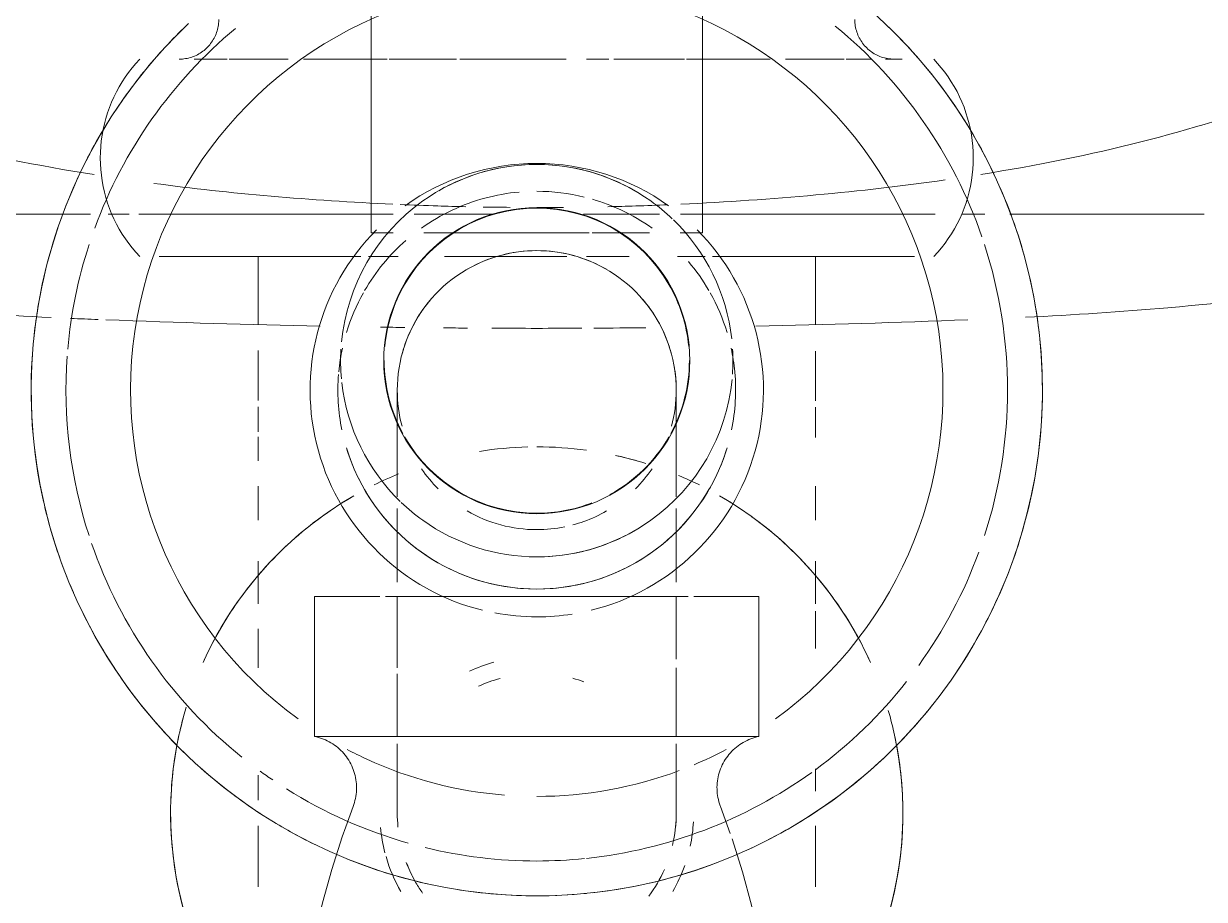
# Model space of a CAD drawing. Header units: millimetres. Extents: x -4000 to 187956, y -58990 to 162485.
# Drawn here: x 79142.4 to 79210.1, y 5593.3 to 5643.5 of the extents above; entities that cross this region are included whole.
import ezdxf

# ---------------------------------------------------------------- set-up
doc = ezdxf.new("R2010")
doc.units = ezdxf.units.MM
doc.layers.add('A-FLOR-PATT', color=8, linetype='Continuous', lineweight=13)
doc.layers.add('P-SANR-FIXT', color=6, linetype='Continuous', lineweight=9)

# ---------------------------------------------------------------- blocks, each defined once
blk = doc.blocks.new('C307 - C307-V849-0_000')
at = {"layer": 'P-SANR-FIXT', "color": 254}
for p, q in [((-15.976, -44.516), (-15.976, -48.012)), ((15.976, -48.012), (15.976, -44.516)), ((-8, -48.822), (-8, -48.928)), ((-8, -48.928), (-8, -49.068)), ((-8, -49.068), (-8, -49.241)), ((-8, -49.241), (-8, -49.447)), ((8, -48.929), (8, -48.823)), ((8, -49.069), (8, -48.929)), ((8, -49.448), (8, -49.242)), ((-15.976, -50.011), (-15.976, -51.283)), ((-8, -49.447), (-8, -49.686)), ((8, -49.687), (8, -49.448)), ((15.976, -50.928), (15.976, -49.488)), ((-8, -50.595), (-8, -50.961)), ((8, -52.24), (8, -51.785)), ((0, -53.14), (9.008, -53.14)), ((15.976, -59.308), (15.976, -57.076)), ((-15.976, -58.18), (-15.976, -60.332)), ((-15.976, -60.74), (-15.976, -63.203)), ((15.976, -63.203), (15.976, -60.74)), ((-15.976, -65.552), (-15.976, -67.495)), ((15.976, -67.495), (15.976, -65.552)), ((8, -66.891), (8, -67.626)), ((-8, -68.071), (-8, -67.363)), ((8, -67.626), (8, -68.318)), ((-8, -68.734), (-8, -68.071)), ((8, -68.318), (8, -68.965)), ((-8, -69.353), (-8, -68.734)), ((15.976, -70.316), (15.976, -68.949)), ((-8, -69.926), (-8, -69.353)), ((-15.976, -70.284), (-15.976, -72.015)), ((-8, -70.452), (-8, -69.926)), ((-8, -70.931), (-8, -70.452)), ((-8, -71.362), (-8, -70.931)), ((8, -70.633), (8, -71.094)), ((15.976, -72.038), (15.976, -70.609)), ((-8, -71.743), (-8, -71.362)), ((-8, -72.075), (-8, -71.743)), ((-15.976, -72.389), (-15.976, -75.238)), ((-8, -72.357), (-8, -72.075)), ((-8, -72.588), (-8, -72.357)), ((8, -71.87), (8, -72.184)), ((15.976, -75.266), (15.976, -72.412)), ((-8, -72.768), (-8, -72.588)), ((-8, -72.897), (-8, -72.768)), ((-8, -72.974), (-8, -72.897)), ((-8, -73), (-8, -72.974)), ((-7.998, -73.173), (-8, -73)), ((-7.985, -73.492), (-7.998, -73.173)), ((-7.959, -73.811), (-7.985, -73.492)), ((-7.92, -74.129), (-7.959, -73.811)), ((-7.655, -75.321), (-7.728, -75.069)), ((7.771, -74.902), (7.688, -75.211)), ((-7.425, -75.979), (-7.538, -75.68)), ((7.487, -75.818), (7.368, -76.115)), ((7.594, -75.517), (7.487, -75.818)), ((7.688, -75.211), (7.654, -75.321)), ((-7.3, -76.274), (-7.425, -75.979)), ((-7.163, -76.563), (-7.3, -76.274)), ((7.238, -76.408), (7.096, -76.694)), ((7.368, -76.115), (7.238, -76.408)), ((-15.976, -76.778), (-15.976, -80.66)), ((-7.015, -76.847), (-7.163, -76.563)), ((-6.685, -77.395), (-6.855, -77.124)), ((6.943, -76.975), (6.778, -77.249)), ((7.096, -76.694), (6.943, -76.975)), ((15.976, -80.66), (15.976, -76.779)), ((6.417, -77.778), (6.221, -78.03)), ((6.603, -77.517), (6.417, -77.778)), ((6.778, -77.249), (6.603, -77.517)), ((6.221, -78.03), (6.014, -78.275)), ((4.588, -79.554), (4.322, -79.732)), ((2.598, -80.566), (2.294, -80.664)), ((2.899, -80.456), (2.598, -80.566)), ((3.195, -80.334), (2.899, -80.456)), ((3.485, -80.201), (3.195, -80.334)), ((3.771, -80.056), (3.485, -80.201)), ((-23.413, -81.426), (-23.212, -81.166)), ((-23.212, -81.166), (-23.001, -80.915)), ((-23.001, -80.915), (-22.779, -80.672)), ((-22.779, -80.672), (-22.768, -80.66)), ((-18.63, -80.66), (-21.654, -80.66)), ((-13.383, -80.66), (-21.654, -80.66)), ((-16.729, -80.66), (-18.42, -80.66)), ((-15.976, -80.66), (-11.296, -80.66)), ((-10.136, -80.66), (-13.383, -80.66)), ((-11.08, -80.66), (-10.085, -80.66)), ((-1.505, -80.857), (-1.818, -80.791)), ((-1.189, -80.911), (-1.505, -80.857)), ((-0.872, -80.952), (-1.189, -80.911)), ((-0.553, -80.981), (-0.872, -80.952)), ((-0.234, -80.997), (-0.553, -80.981)), ((0.086, -81), (-0.234, -80.997)), ((0.406, -80.99), (0.086, -81)), ((0.725, -80.967), (0.406, -80.99)), ((1.043, -80.932), (0.725, -80.967)), ((1.36, -80.884), (1.043, -80.932)), ((1.674, -80.823), (1.36, -80.884)), ((1.985, -80.75), (1.674, -80.823)), ((2.294, -80.664), (1.985, -80.75)), ((10.085, -80.66), (11.073, -80.66)), ((13.383, -80.66), (10.136, -80.66)), ((11.296, -80.66), (15.976, -80.66)), ((21.654, -80.66), (13.383, -80.66)), ((18.42, -80.66), (16.729, -80.66)), ((21.654, -80.66), (18.621, -80.66)), ((22.768, -80.66), (22.99, -80.903)), ((22.99, -80.903), (23.201, -81.153)), ((23.201, -81.153), (23.403, -81.413)), ((-23.783, -81.968), (-23.603, -81.693)), ((-23.603, -81.693), (-23.413, -81.426)), ((23.403, -81.413), (23.594, -81.68)), ((23.594, -81.68), (23.774, -81.954)), ((-24.254, -82.832), (-24.109, -82.538)), ((-24.109, -82.538), (-23.951, -82.25)), ((-23.951, -82.25), (-23.783, -81.968)), ((-3.175, -82.012), (-6.474, -82.012)), ((0, -82.012), (-2.999, -82.012)), ((6.474, -82.012), (0, -82.012)), ((23.774, -81.954), (23.943, -82.235)), ((23.943, -82.235), (24.101, -82.523)), ((24.101, -82.523), (24.247, -82.817)), ((-25.692, -83.089), (-24.406, -83.089)), ((-22.855, -83.089), (-15.507, -83.089)), ((-15.079, -83.089), (-8.242, -83.089)), ((-6.812, -83.089), (-4.253, -83.089)), ((4.253, -83.089), (6.812, -83.089)), ((8.242, -83.089), (15.062, -83.089)), ((15.507, -83.089), (17.403, -83.089)), ((17.502, -83.089), (22.831, -83.089)), ((23.394, -83.089), (24.586, -83.089)), ((-24.974, -85.346), (-24.929, -85.021)), ((24.926, -85.005), (24.972, -85.33)), ((-25.026, -86.001), (-25.007, -85.673)), ((-25.007, -85.673), (-24.974, -85.346)), ((24.972, -85.33), (25.005, -85.657)), ((25.005, -85.657), (25.025, -85.984)), ((25.025, -85.984), (25.032, -86.312)), ((-25.005, -86.985), (-25.025, -86.657)), ((25.026, -86.641), (25.007, -86.968)), ((25.032, -86.312), (25.026, -86.641)), ((-20.005, -91.981), (-20.953, -91.981)), ((-20.005, -91.981), (-20.953, -91.981)), ((-20.479, -91.981), (-20.504, -91.981)), ((-20.209, -92), (-20.299, -91.99)), ((-20.119, -92.014), (-20.209, -92)), ((-20.03, -92.031), (-20.119, -92.014)), ((-19.942, -92.052), (-20.03, -92.031)), ((-19.855, -92.076), (-19.942, -92.052)), ((-19.768, -92.104), (-19.855, -92.076)), ((-17.753, -91.981), (-19.174, -91.981)), ((-14.262, -91.981), (-17.634, -91.981)), ((-14.262, -91.981), (-17.634, -91.981)), ((-8.578, -91.981), (-13.383, -91.981)), ((-8.578, -91.981), (-13.383, -91.981)), ((-4.414, -91.981), (-8.47, -91.981)), ((-2.854, -91.981), (-4.139, -91.981)), ((0, -91.981), (-1.678, -91.981)), ((4.418, -91.981), (0.002, -91.981)), ((8.472, -91.981), (4.601, -91.981)), ((13.383, -91.981), (8.578, -91.981)), ((13.383, -91.981), (8.578, -91.981)), ((17.634, -91.981), (14.264, -91.981)), ((17.634, -91.981), (14.264, -91.981)), ((19.648, -91.981), (17.756, -91.981)), ((19.648, -91.981), (18.42, -91.981)), ((19.792, -92.096), (19.706, -92.126)), ((19.878, -92.069), (19.792, -92.096)), ((19.966, -92.046), (19.878, -92.069)), ((20.054, -92.026), (19.966, -92.046)), ((20.143, -92.01), (20.054, -92.026)), ((20.233, -91.997), (20.143, -92.01)), ((20.323, -91.988), (20.233, -91.997)), ((20.413, -91.983), (20.323, -91.988)), ((20.504, -91.981), (20.413, -91.983)), ((-19.683, -92.135), (-19.768, -92.104)), ((-19.6, -92.17), (-19.683, -92.135)), ((-19.517, -92.207), (-19.6, -92.17)), ((-19.437, -92.248), (-19.517, -92.207)), ((-19.358, -92.293), (-19.437, -92.248)), ((-19.281, -92.34), (-19.358, -92.293)), ((-19.205, -92.391), (-19.281, -92.34)), ((-19.132, -92.444), (-19.205, -92.391)), ((-19.061, -92.5), (-19.132, -92.444)), ((-18.993, -92.559), (-19.061, -92.5)), ((-18.926, -92.621), (-18.993, -92.559)), ((-18.863, -92.685), (-18.926, -92.621)), ((-18.802, -92.752), (-18.863, -92.685)), ((-18.743, -92.822), (-18.802, -92.752)), ((19.379, -92.28), (19.301, -92.327)), ((19.622, -92.16), (19.539, -92.197)), ((19.706, -92.126), (19.622, -92.16)), ((-18.688, -92.893), (-18.743, -92.822)), ((-18.635, -92.967), (-18.688, -92.893)), ((-18.586, -93.043), (-18.635, -92.967)), ((-18.539, -93.12), (-18.586, -93.043)), ((-18.496, -93.2), (-18.539, -93.12)), ((-18.455, -93.281), (-18.496, -93.2)), ((-18.418, -93.364), (-18.455, -93.281)), ((-18.385, -93.448), (-18.418, -93.364)), ((-18.355, -93.533), (-18.385, -93.448)), ((18.394, -93.425), (18.362, -93.51)), ((18.428, -93.341), (18.394, -93.425)), ((18.466, -93.259), (18.428, -93.341)), ((-18.328, -93.62), (-18.355, -93.533)), ((-18.305, -93.707), (-18.328, -93.62)), ((-18.285, -93.795), (-18.305, -93.707))]:
    blk.add_line(p, q, dxfattribs=at)
at = {"layer": 'P-SANR-FIXT', "color": 253}
for p, q in [((11.163, -47.389), (10.956, -47.962)), ((-8, -48.75), (-8, -48.822)), ((8, -48.823), (8, -48.75)), ((10.426, -49.47), (10.399, -49.587)), ((8, -52.724), (8, -52.24)), ((-9.008, -53.14), (-2.946, -53.14)), ((-8, -53.14), (-8, -57.076)), ((-2.485, -53.14), (0, -53.14)), ((8, -56.737), (8, -53.14)), ((8, -61.173), (8, -57.076)), ((-8, -57.577), (-8, -61.173)), ((-8.676, -61.173), (-2.946, -61.173)), ((-2.146, -61.173), (0, -61.173)), ((0, -61.173), (8.676, -61.173)), ((-8, -63.521), (-8, -66.214)), ((8, -66.214), (8, -63.521)), ((-8, -67.363), (-8, -66.891)), ((-3.175, -82.012), (-6.474, -82.012)), ((0, -82.012), (-2.999, -82.012)), ((6.474, -82.012), (0, -82.012)), ((-38.209, -83.089), (-27.158, -83.089)), ((-25.682, -83.089), (-24.393, -83.089)), ((-22.823, -83.089), (-8.258, -83.089)), ((8.258, -83.089), (22.799, -83.089)), ((23.37, -83.089), (24.574, -83.089)), ((25.6, -83.089), (90.095, -83.089))]:
    blk.add_line(p, q, dxfattribs=at)
at = {"layer": 'P-SANR-FIXT', "color": 252}
for p, q in [((-10.535, -49.127), (-11.095, -47.572)), ((10.956, -47.962), (10.535, -49.127)), ((8, -50.963), (8, -50.597)), ((-12.74, -53.14), (-12.74, -61.173)), ((-12.74, -53.14), (0, -53.14)), ((0, -53.14), (12.74, -53.14)), ((12.74, -61.173), (12.74, -53.14)), ((-12.74, -61.173), (-9.008, -61.173)), ((-8.676, -61.173), (0, -61.173)), ((0, -61.173), (8.676, -61.173)), ((9.008, -61.173), (12.74, -61.173)), ((-8, -61.989), (-8, -63.521)), ((8, -63.521), (8, -61.989)), ((-9.5, -82.012), (-9.5, -95.913)), ((-8.227, -82.012), (-9.5, -82.012)), ((9.5, -82.012), (8.227, -82.012)), ((9.5, -95.913), (9.5, -82.012)), ((-38.282, -83.089), (-27.134, -83.089)), ((25.589, -83.089), (42.56, -83.089))]:
    blk.add_line(p, q, dxfattribs=at)
at = {"layer": 'P-SANR-FIXT', "color": 50}
for p, q in [((8, -49.242), (8, -49.069)), ((8, -70.123), (8, -70.633)), ((8, -73), (7.994, -73.32)), ((8, -72.659), (8, -72.821)), ((8, -72.821), (8, -72.931)), ((8, -72.931), (8, -72.99)), ((8, -72.99), (8, -73)), ((7.994, -73.32), (7.974, -73.639)), ((-7.639, -75.376), (-7.655, -75.321)), ((-7.538, -75.68), (-7.639, -75.376)), ((7.654, -75.321), (7.594, -75.517)), ((-6.855, -77.124), (-7.015, -76.847)), ((-5.899, -78.404), (-6.111, -78.163)), ((-3.9, -79.985), (-4.176, -79.824)), ((4.05, -79.899), (3.771, -80.056)), ((4.322, -79.732), (4.05, -79.899)), ((4.847, -79.365), (4.588, -79.554)), ((-13.735, -80.66), (-16.729, -80.66)), ((-15.976, -80.66), (-14.759, -80.66)), ((-13.283, -80.66), (-11.296, -80.66)), ((-11.517, -80.66), (-12.578, -80.66)), ((-10.136, -80.66), (-11.265, -80.66)), ((-11.08, -80.66), (-10.085, -80.66)), ((-8.068, -80.66), (-9.658, -80.66)), ((-9.651, -80.66), (-8.164, -80.66)), ((-5.3, -80.66), (-3.117, -80.66)), ((-5.3, -80.66), (-2.956, -80.66)), ((-3.01, -80.66), (-5.154, -80.66)), ((-2.854, -80.66), (-5.154, -80.66)), ((-1.731, -80.66), (-0.006, -80.66)), ((-1.731, -80.66), (-0.006, -80.66)), ((-0.005, -80.66), (-1.668, -80.66)), ((-0.005, -80.66), (-1.668, -80.66)), ((0, -80.66), (5.3, -80.66)), ((0, -80.66), (5.3, -80.66)), ((5.154, -80.66), (0, -80.66)), ((5.154, -80.66), (0, -80.66)), ((9.658, -80.66), (7.958, -80.66)), ((8.059, -80.66), (9.651, -80.66)), ((10.085, -80.66), (11.073, -80.66)), ((11.256, -80.66), (10.136, -80.66)), ((11.296, -80.66), (13.283, -80.66)), ((12.578, -80.66), (11.517, -80.66)), ((16.729, -80.66), (13.735, -80.66)), ((14.759, -80.66), (15.976, -80.66)), ((-24.388, -83.132), (-24.254, -82.832)), ((-7.041, -83.089), (-4.256, -83.089)), ((-4.256, -83.089), (-2.683, -83.089)), ((-4.253, -83.089), (-2.682, -83.089)), ((2.427, -83.089), (4.253, -83.089)), ((2.428, -83.089), (4.256, -83.089)), ((4.256, -83.089), (7.041, -83.089)), ((24.247, -82.817), (24.381, -83.117)), ((24.381, -83.117), (24.503, -83.422)), ((24.503, -83.422), (24.613, -83.731)), ((24.613, -83.731), (24.71, -84.045)), ((-24.87, -84.698), (-24.799, -84.378)), ((-24.799, -84.378), (-24.715, -84.061)), ((24.71, -84.045), (24.795, -84.362)), ((24.795, -84.362), (24.867, -84.682)), ((-24.929, -85.021), (-24.87, -84.698)), ((24.867, -84.682), (24.926, -85.005)), ((-7.036, -91.981), (-8.47, -91.981)), ((-4.414, -91.981), (-6.05, -91.981)), ((-2.854, -91.981), (-4.139, -91.981)), ((0, -91.981), (-1.678, -91.981)), ((4.418, -91.981), (0.002, -91.981)), ((6.054, -91.981), (4.601, -91.981)), ((8.472, -91.981), (7.036, -91.981)), ((18.818, -92.734), (18.759, -92.803)), ((18.88, -92.668), (18.818, -92.734)), ((18.599, -93.022), (18.551, -93.099)), ((18.649, -92.947), (18.599, -93.022))]:
    blk.add_line(p, q, dxfattribs=at)
at = {"layer": 'P-SANR-FIXT', "color": 250, "flags": 128}
for points in [[(-11.205, -47.267), (-11.8, -45.383), (-12.319, -43.475), (-12.761, -41.549), (-13.126, -39.607), (-13.414, -37.651), (-13.622, -35.686), (-13.752, -33.713), (-13.803, -31.737), (-13.775, -29.761), (-13.668, -27.787), (-13.482, -25.82), (-13.218, -23.861), (-12.875, -21.914), (-12.455, -19.983), (-11.958, -18.07), (-11.385, -16.178), (-10.736, -14.311), (-10.014, -12.471), (-9.219, -10.662), (-8.41, -9)], [(8.41, -9), (9.272, -10.778), (10.063, -12.59), (10.781, -14.432), (11.424, -16.3), (11.993, -18.194), (12.485, -20.108), (12.9, -22.04), (13.237, -23.988), (13.497, -25.947), (13.678, -27.916), (13.779, -29.889), (13.802, -31.866), (13.746, -33.842), (13.611, -35.814), (13.397, -37.779), (13.105, -39.733), (12.735, -41.675), (12.287, -43.6), (11.763, -45.506), (11.163, -47.389)], [(0, -44), (-1.16, -44.023), (-2.318, -44.093), (-3.472, -44.209), (-4.62, -44.37), (-5.761, -44.578), (-6.893, -44.831), (-8.014, -45.129), (-9.122, -45.472), (-10.216, -45.859), (-11.293, -46.289), (-12.352, -46.762), (-13.392, -47.277), (-14.41, -47.833), (-15.404, -48.43), (-16.375, -49.065), (-17.319, -49.739), (-18.235, -50.45), (-19.122, -51.198), (-19.979, -51.98), (-20.803, -52.796), (-21.595, -53.644), (-22.351, -54.523), (-23.072, -55.431), (-23.757, -56.368), (-24.403, -57.331), (-25.01, -58.32), (-25.577, -59.331), (-26.103, -60.365), (-26.587, -61.419), (-27.029, -62.492), (-27.428, -63.581), (-27.782, -64.685), (-28.093, -65.803), (-28.358, -66.932), (-28.578, -68.071), (-28.752, -69.218), (-28.881, -70.371), (-28.963, -71.528), (-28.998, -72.687), (-28.988, -73.847), (-28.931, -75.005), (-28.827, -76.161), (-28.678, -77.311), (-28.482, -78.454), (-28.242, -79.589), (-27.956, -80.713), (-27.625, -81.825), (-27.25, -82.922), (-26.831, -84.004), (-26.37, -85.068), (-25.866, -86.113), (-25.321, -87.137), (-24.735, -88.138), (-24.11, -89.115), (-23.446, -90.067), (-22.745, -90.99), (-22.008, -91.886), (-21.235, -92.751), (-20.428, -93.584)], [(19.979, -94.02), (20.803, -93.204), (21.595, -92.356), (22.351, -91.477), (23.072, -90.569), (23.757, -89.632), (24.403, -88.669), (25.01, -87.68), (25.577, -86.669), (26.103, -85.635), (26.587, -84.581), (27.029, -83.508), (27.428, -82.419), (27.782, -81.315), (28.093, -80.197), (28.358, -79.068), (28.578, -77.929), (28.752, -76.782), (28.881, -75.629), (28.963, -74.472), (28.998, -73.313), (28.988, -72.153), (28.931, -70.995), (28.827, -69.839), (28.678, -68.689), (28.482, -67.546), (28.242, -66.411), (27.956, -65.287), (27.625, -64.175), (27.25, -63.078), (26.831, -61.996), (26.37, -60.932), (25.866, -59.887), (25.321, -58.863), (24.735, -57.862), (24.11, -56.885), (23.446, -55.933), (22.745, -55.01), (22.008, -54.114), (21.235, -53.249), (20.428, -52.416), (19.588, -51.616), (18.718, -50.849), (17.817, -50.119), (16.888, -49.424), (15.931, -48.768), (14.95, -48.15), (13.944, -47.572), (12.916, -47.035), (11.867, -46.539), (10.8, -46.086), (9.715, -45.676), (8.614, -45.309), (7.5, -44.987), (6.374, -44.709), (5.237, -44.477), (4.092, -44.29), (2.941, -44.15), (1.785, -44.055), (0.626, -44.007), (0, -44)], [(-20.428, -93.584), (-19.588, -94.384), (-18.718, -95.151), (-17.817, -95.881), (-16.888, -96.576), (-15.931, -97.232), (-14.95, -97.85), (-13.944, -98.428), (-12.916, -98.965), (-11.867, -99.461), (-10.8, -99.914), (-9.715, -100.324), (-8.614, -100.691), (-7.5, -101.013), (-6.374, -101.291), (-5.237, -101.523), (-4.092, -101.71), (-2.941, -101.85), (-1.785, -101.945), (-0.626, -101.993), (0, -102)]]:
    blk.add_lwpolyline(points, dxfattribs=at)
at = {"layer": 'P-SANR-FIXT', "color": 252, "flags": 128}
for points in [[(-10.444, -49.402), (-10.479, -49.287), (-10.517, -49.173), (-10.535, -49.127)], [(10.535, -49.127), (10.494, -49.24), (10.458, -49.354), (10.426, -49.47)], [(-10.336, -50.232), (-10.337, -50.112), (-10.343, -49.992), (-10.354, -49.873), (-10.37, -49.754)], [(10.399, -49.587), (10.377, -49.705), (10.36, -49.824), (10.347, -49.943), (10.339, -50.063), (10.336, -50.183), (10.338, -50.303)], [(-12.74, -53.14), (-12.623, -53.114), (-12.507, -53.083), (-12.392, -53.048), (-12.279, -53.008), (-12.167, -52.963), (-12.058, -52.914), (-11.95, -52.861), (-11.845, -52.803), (-11.742, -52.742), (-11.642, -52.676), (-11.544, -52.606), (-11.449, -52.532), (-11.358, -52.455), (-11.269, -52.374), (-11.184, -52.29), (-11.102, -52.202), (-11.024, -52.111), (-10.949, -52.017), (-10.878, -51.92), (-10.811, -51.821), (-10.749, -51.718), (-10.69, -51.614), (-10.636, -51.507), (-10.586, -51.398), (-10.54, -51.287), (-10.499, -51.174), (-10.462, -51.06), (-10.43, -50.944), (-10.402, -50.827), (-10.38, -50.709), (-10.362, -50.591)], [(10.356, -50.542), (10.372, -50.661), (10.393, -50.779), (10.418, -50.896), (10.448, -51.012), (10.483, -51.127), (10.522, -51.241), (10.566, -51.352), (10.615, -51.462), (10.667, -51.57), (10.724, -51.676), (10.785, -51.779), (10.85, -51.88), (10.92, -51.978), (10.993, -52.073), (11.069, -52.165), (11.15, -52.254), (11.234, -52.34), (11.321, -52.422), (11.411, -52.501), (11.505, -52.576), (11.601, -52.648), (11.701, -52.715), (11.803, -52.778), (11.907, -52.838), (12.013, -52.893), (12.122, -52.944), (12.233, -52.99), (12.345, -53.032), (12.459, -53.069), (12.575, -53.102), (12.691, -53.13), (12.74, -53.14)]]:
    blk.add_lwpolyline(points, dxfattribs=at)
at = {"layer": 'P-SANR-FIXT', "color": 253, "flags": 128}
for points in [[(-10.37, -49.754), (-10.39, -49.635), (-10.415, -49.518), (-10.444, -49.402)], [(-8, -49.686), (-8, -49.957), (-8, -50.261), (-8, -50.595)], [(8, -50.597), (8, -50.262), (8, -49.959), (8, -49.687)], [(-10.362, -50.591), (-10.348, -50.472), (-10.34, -50.352), (-10.336, -50.232)], [(10.338, -50.303), (10.344, -50.423), (10.356, -50.542)], [(-8, -50.961), (-8, -51.357), (-8, -51.783), (-8, -52.238), (-8, -52.721), (-8, -52.724)], [(8, -51.785), (8, -51.359), (8, -50.963)], [(-22.768, -91.981), (-22.99, -91.739), (-23.201, -91.488), (-23.403, -91.229), (-23.594, -90.962), (-23.774, -90.688), (-23.943, -90.406), (-24.101, -90.118), (-24.247, -89.824), (-24.381, -89.525), (-24.503, -89.22), (-24.613, -88.91), (-24.71, -88.597), (-24.795, -88.28), (-24.867, -87.959), (-24.926, -87.637), (-24.972, -87.312), (-25.005, -86.985)], [(25.007, -86.968), (24.974, -87.295), (24.929, -87.62), (24.87, -87.943), (24.799, -88.264), (24.715, -88.581), (24.618, -88.895), (24.509, -89.204), (24.388, -89.509), (24.254, -89.809), (24.109, -90.103), (23.951, -90.392), (23.783, -90.673), (23.603, -90.948), (23.413, -91.216), (23.212, -91.475), (23.001, -91.726), (22.779, -91.969), (22.768, -91.981)], [(-18.24, -94.245), (-18.242, -94.155), (-18.247, -94.064), (-18.256, -93.974), (-18.269, -93.885), (-18.285, -93.795)], [(18.362, -93.51), (18.335, -93.596), (18.311, -93.683), (18.29, -93.772), (18.273, -93.86), (18.259, -93.95), (18.249, -94.04), (18.243, -94.13), (18.24, -94.221), (18.24, -94.245)]]:
    blk.add_lwpolyline(points, dxfattribs=at)
at = {"layer": 'P-SANR-FIXT', "color": 254, "flags": 128}
for points in [[(8, -68.965), (8, -69.567), (8, -70.123)], [(8, -71.094), (8, -71.506), (8, -71.87)], [(8, -72.184), (8, -72.447), (8, -72.659)], [(7.974, -73.639), (7.942, -73.958), (7.898, -74.275), (7.841, -74.589), (7.771, -74.902)], [(-7.728, -75.069), (-7.804, -74.758), (-7.868, -74.445), (-7.92, -74.129)], [(-6.111, -78.163), (-6.312, -77.915), (-6.504, -77.659), (-6.685, -77.395)], [(-5.448, -78.858), (-5.678, -78.635), (-5.899, -78.404)], [(6.014, -78.275), (5.799, -78.511), (5.574, -78.739), (5.34, -78.957)], [(-4.176, -79.824), (-4.446, -79.651), (-4.708, -79.468), (-4.963, -79.275), (-5.21, -79.071), (-5.448, -78.858)], [(5.34, -78.957), (5.097, -79.166), (4.847, -79.365)], [(-3.329, -80.274), (-3.617, -80.135), (-3.9, -79.985)], [(-2.737, -80.517), (-3.036, -80.402), (-3.329, -80.274)], [(-1.818, -80.791), (-2.128, -80.712), (-2.434, -80.621), (-2.737, -80.517)], [(-24.715, -84.061), (-24.618, -83.747), (-24.509, -83.437), (-24.388, -83.132)], [(-25.025, -86.657), (-25.032, -86.329), (-25.026, -86.001)], [(-20.299, -91.99), (-20.389, -91.984), (-20.479, -91.981)], [(19.011, -92.543), (18.944, -92.604), (18.88, -92.668)], [(19.301, -92.327), (19.225, -92.377), (19.152, -92.429), (19.08, -92.485), (19.011, -92.543)], [(19.539, -92.197), (19.458, -92.237), (19.379, -92.28)], [(18.551, -93.099), (18.507, -93.178), (18.466, -93.259)], [(18.759, -92.803), (18.703, -92.874), (18.649, -92.947)]]:
    blk.add_lwpolyline(points, dxfattribs=at)
at = {"layer": 'P-SANR-FIXT', "color": 250}
for centre, radius, start, end in [((0, -48.75), 21, 132.17111, 192.26173), ((0, -48.75), 21, 347.73465, 47.83006), ((0, -73), 29, 80.74383, 90), ((0, -73), 29, 113.58912, 134.58962), ((0, -73), 29, 47.78832, 56.92701), ((0, -73), 27, 54, 55.88203), ((0, -73), 29, 154.2826, 168.22163), ((0, -74.691), 11.25, 90, 125.52718), ((0, -74.691), 11.25, 54.47282, 90), ((0, -74.691), 11.25, 54.47282, 90), ((0, -74.691), 8.778, 90, 270), ((0, -74.691), 8.778, 270, 90), ((0, -73), 29, 334.2826, 348.22163), ((0, -74.691), 11.25, 234.47282, 270), ((0, -74.691), 11.25, 270, 305.52718), ((0, -73), 29, 321.90676, 325.69258)]:
    blk.add_arc(centre, radius, start, end, dxfattribs=at)
at = {"layer": 'P-SANR-FIXT', "color": 253}
for centre, radius, start, end in [((0, -48.75), 21, 162, 180), ((0, -48.75), 21, 0, 18), ((0, -48.75), 8, 20.71266, 30), ((0, -48.75), 9, 5.25001, 14.67623), ((0, -48.75), 9, 167.82989, 176.81276), ((0, -48.75), 21, 181.61661, 192.26173), ((0, -48.75), 21, 347.73465, 358.38339), ((0, -73), 23.297, 90, 110.53627), ((0, -73), 23.297, 65.2668, 85.4271), ((0, -73), 13, 90, 99.0178), ((0, -73), 13, 79.34813, 90), ((0, -73), 13, 103.86206, 225), ((0, -73), 13, 315, 76.13794), ((0, -73), 8, 60, 90), ((0, -73), 8, 109.7146, 120), ((0, -48.75), 21, 243.64055, 247.2076), ((0, -48.75), 21, 292.17589, 296.35945), ((0, -73), 11.405, 168.47084, 185.15703), ((0, -73), 11.405, 168.47084, 185.15703), ((0, -73), 11.405, 355.4687, 11.52916), ((0, -73), 11.405, 355.4687, 11.52916), ((0, -73), 11.405, 185.24825, 192.21057), ((0, -73), 11.405, 185.24825, 192.21057), ((0, -73), 11.405, 347.78943, 354.75174), ((0, -73), 11.405, 347.78943, 354.75174), ((0, -73), 11.405, 196.88332, 209.31915), ((0, -73), 11.405, 196.88332, 209.31915), ((0, -73), 11.405, 330.68085, 343.11668), ((0, -73), 11.405, 330.68085, 343.11668), ((0, -73), 11.405, 210.06325, 220.27106), ((0, -73), 11.405, 210.06325, 220.27106), ((0, -73), 11.405, 311.20202, 329.93675), ((0, -73), 11.405, 311.20202, 329.93675), ((0, -73), 11.405, 234.53862, 244.82052), ((0, -73), 11.405, 234.53862, 244.82052), ((0, -73), 11.405, 295.17948, 305.46138), ((0, -73), 11.405, 295.17948, 305.46138), ((0, -73), 13, 234.45897, 270), ((0, -73), 13, 270, 305.54103)]:
    blk.add_arc(centre, radius, start, end, dxfattribs=at)
at = {"layer": 'P-SANR-FIXT', "color": 252}
for centre, radius, start, end in [((0, -73), 29, 90, 95.6537), ((0, -73), 29, 96.30655, 110.90045), ((0, -48.75), 9, 150, 160.5175), ((0, -73), 29, 67.55044, 78.03336), ((0, -48.75), 9, 16.12813, 30), ((0, -73), 27, 90, 95.8117), ((0, -73), 27, 76.29897, 90), ((0, -73), 27, 96.07249, 125.73246), ((0, -73), 27, 57.89525, 74.16009), ((0, -73), 29, 58.235, 64.24397), ((0, -73), 27, 126.28197, 141.78502), ((0, -73), 23.297, 112.77887, 117.81284), ((0, -73), 23.297, 62.18716, 65.2668), ((0, -73), 27, 18.98722, 51.20179), ((0, -73), 29, 134.58962, 141.90675), ((0, -73), 29, 25.20242, 45.81312), ((0, -48.75), 21, 192.26173, 196.26346), ((0, -48.75), 21, 343.20687, 347.73465), ((0, -73), 23.297, 126, 254.68917), ((0, -73), 23.297, 285.31083, 54), ((0, -73), 29, 145.69258, 154.2826), ((0, -73), 27, 144.21673, 159.86473), ((0, -48.75), 21, 204.2968, 240.04324), ((0, -48.75), 21, 299.95676, 335.7032), ((0, -73), 13, 103.86206, 225), ((0, -73), 13, 315, 76.13794), ((0, -73), 11.405, 90, 163.11668), ((0, -73), 11.405, 90, 163.11668), ((0, -73), 11.405, 16.88332, 90), ((0, -73), 11.405, 16.88332, 90), ((0, -73), 29, 13.43579, 23.57785), ((0, -74.691), 11.25, 90, 120), ((0, -73), 27, 162, 198), ((0, -73), 27, 355.87599, 18), ((0, -74.691), 11.25, 125.52718, 174.50949), ((0, -74.691), 11.25, 125.52718, 174.50949), ((0, -74.691), 11.25, 46.30509, 54.47282), ((0, -74.691), 11.25, 46.30509, 54.47282), ((0, -74.691), 11.25, 6.40961, 45.86058), ((0, -74.691), 11.25, 6.40961, 45.86058), ((0, -73), 29, 355.33812, 12.70933), ((0, -73), 29, 168.22163, 192.70933), ((0, -74.691), 11.25, 356.63883, 5.35651), ((0, -74.691), 11.25, 356.63883, 5.35651), ((0, -74.691), 11.25, 176.05868, 183.36117), ((0, -74.691), 11.25, 176.05868, 183.36117), ((0, -74.691), 11.25, 305.52718, 354.50949), ((0, -74.691), 11.25, 305.52718, 354.50949), ((0, -73), 27, 342, 354.9928), ((0, -73), 29, 348.22163, 354.49083), ((0, -74.691), 11.25, 186.40961, 225.86058), ((0, -74.691), 11.25, 186.40961, 225.86058), ((0, -73), 29, 193.43579, 203.57785), ((0, -73), 27, 198.98722, 230.64198), ((0, -73), 27, 309.80283, 339.86473), ((0, -74.691), 11.25, 226.30509, 234.47282), ((0, -74.691), 11.25, 226.30509, 234.47282), ((0, -74.691), 11.25, 240, 270), ((0, -74.691), 11.25, 270, 300), ((0, -73), 29, 205.20242, 225.87902), ((0, -73), 29, 325.69258, 334.2826), ((0, -73), 29, 314.58962, 321.90676)]:
    blk.add_arc(centre, radius, start, end, dxfattribs=at)
at = {"layer": 'P-SANR-FIXT', "color": 254}
for centre, radius, start, end in [((0, -48.75), 8, 168.67702, 180), ((0, -48.75), 21, 343.20687, 346.76184), ((0, -48.75), 9, 285.93912, 295.35239), ((0, -48.75), 21, 204.2968, 215.32399), ((0, -48.75), 21, 324.67601, 335.7032), ((0, -73), 13, 90, 99.0178), ((0, -73), 13, 79.34813, 90), ((0, -48.75), 21, 216, 234), ((0, -73), 11.405, 90, 150), ((0, -73), 11.405, 30, 90), ((0, -48.75), 21, 318.72739, 324), ((0, -48.75), 21, 306, 318.31812), ((0, -73), 8, 90, 101.57713), ((0, -73), 8, 105, 109.7146), ((0, -48.75), 21, 234.19145, 240.04324), ((0, -74.691), 8.75, 90, 111.19627), ((0, -74.691), 8.75, 30, 90), ((0, -48.75), 21, 299.95676, 305.80854), ((0, -74.691), 8.75, 118.60924, 150), ((0, -73), 11.405, 150, 163.11668), ((0, -48.75), 21, 243.64055, 247.2076), ((0, -73), 8, 135, 145.74393), ((0, -73), 8, 34.25606, 45), ((0, -48.75), 21, 292.17589, 296.35945), ((0, -73), 11.405, 16.88332, 30), ((0, -48.75), 21, 252.69516, 257.59768), ((0, -48.75), 21, 262.19251, 270), ((0, -48.75), 21, 271.39024, 279.01476), ((0, -73), 11.405, 168.47084, 185.15703), ((0, -74.691), 8.75, 151.52298, 180), ((0, -73), 8, 165, 180), ((0, -74.691), 8.75, 0, 28.47702), ((0, -73), 8, 360, 15), ((0, -73), 11.405, 355.4687, 11.52916), ((0, -73), 8, 180, 190.055), ((0, -73), 11.405, 185.24825, 192.21057), ((0, -73), 11.405, 347.78943, 354.75174), ((0, -73), 8, 195, 196.94678), ((0, -73), 8, 343.05322, 345), ((0, -74.691), 8.75, 185.28963, 210), ((0, -73), 8, 198.01651, 210), ((0, -73), 8, 330, 341.98349), ((0, -74.691), 8.75, 330, 354.71037), ((0, -73), 11.405, 196.88332, 209.31915), ((0, -73), 11.405, 330.68085, 343.11668), ((0, -73), 8, 210, 220.60753), ((0, -73), 8, 319.39247, 330), ((0, -73), 11.405, 210.06325, 220.27106), ((0, -74.691), 8.75, 210, 270), ((0, -74.691), 8.75, 270, 330), ((0, -73), 11.405, 311.20202, 329.93675), ((0, -73), 8, 240, 255), ((0, -73), 8, 285, 300), ((0, -73), 8, 255, 270), ((0, -73), 8, 270, 285), ((0, -73), 11.405, 234.53862, 244.82052), ((0, -73), 11.405, 295.17948, 305.46138), ((0, -73), 13, 234.45897, 270), ((0, -73), 11.405, 244.82052, 253.73765), ((0, -73), 11.405, 244.82052, 253.73765), ((0, -73), 13, 270, 305.54103), ((0, -73), 11.405, 275.05175, 295.17948), ((0, -73), 11.405, 275.05175, 295.17948), ((0, -73), 11.405, 256.1869, 270), ((0, -73), 11.405, 256.1869, 270)]:
    blk.add_arc(centre, radius, start, end, dxfattribs=at)
at = {"layer": 'P-SANR-FIXT', "color": 50}
for centre, radius, start, end in [((0, -48.75), 8, 0, 5.70501), ((0, -48.75), 8, 250.2854, 255), ((0, -48.75), 21, 253.9699, 257.59768), ((0, -73), 11.405, 244.82052, 253.73765), ((0, -73), 11.405, 275.05175, 295.17948), ((0, -73), 11.405, 256.1869, 270)]:
    blk.add_arc(centre, radius, start, end, dxfattribs=at)
at = {"layer": 'P-SANR-FIXT', "color": 250}
for points, knots in [([(-147.158, -53.548), (-141.715, -47.207), (-129.301, -35.807), (-110.04, -24.615), (-92.235, -17.39), (-80.045, -13.582), (-70.877, -11.275), (-65.448, -10.056), (-61.248, -9.203), (-56.941, -8.397), (-52.536, -7.633), (-48.753, -7.046), (-45.649, -6.609), (-43.276, -6.3), (-40.864, -6.004), (-37.602, -5.618), (-33.432, -5.166), (-28.273, -4.692), (-23.175, -4.329), (-19.755, -4.147), (-18.14, -4.07)], [-1, -1, -1, -1, -0.8, -0.6, -0.5, -0.4, -0.35, -0.325, -0.3, -0.275, -0.25, -0.225, -0.2125, -0.2, -0.1875, -0.175, -0.15, -0.125, -0.1, -0.07818, -0.07818, -0.07818, -0.07818]), ([(18.14, -4.07), (19.755, -4.147), (23.175, -4.329), (28.273, -4.692), (33.432, -5.166), (37.602, -5.618), (40.864, -6.004), (44.081, -6.399), (47.997, -6.927), (52.535, -7.633), (56.941, -8.397), (61.248, -9.203), (65.448, -10.056), (70.877, -11.275), (85.281, -14.901), (106.179, -22.375), (129.304, -35.807), (141.715, -47.207), (147.158, -53.548)], [-0.92182, -0.92182, -0.92182, -0.92182, -0.9, -0.875, -0.85, -0.825, -0.8125, -0.8, -0.775, -0.75, -0.725, -0.7, -0.675, -0.65, -0.6, -0.4, -0.2, 0, 0, 0, 0]), ([(-64.5, -82.899), (-61.942, -82.05), (-56.425, -80.553), (-46.829, -78.829), (-37.165, -77.743), (-30.798, -77.313), (-28.028, -77.176)], [-1, -1, -1, -1, -0.75, -0.5, -0.25, -0.0639123, -0.0639123, -0.0639123, -0.0639123]), ([(27.852, -77.167), (30.683, -77.306), (37.11, -77.736), (46.829, -78.829), (56.425, -80.553), (61.942, -82.05), (64.5, -82.899)], [-0.9400295, -0.9400295, -0.9400295, -0.9400295, -0.75, -0.5, -0.25, 0, 0, 0, 0])]:
    blk.add_open_spline(points, degree=3, knots=knots, dxfattribs=at)
at = {"layer": 'P-SANR-FIXT', "color": 252}
for points in [[(-6.427, -43.987), (-6.78, -44.463), (-7.079, -44.978), (-7.318, -45.519)], [(-12.564, -76.677), (-16.614, -76.758), (-20.668, -76.877), (-24.727, -77.033)], [(24.723, -77.033), (20.576, -76.875), (16.477, -76.756), (12.426, -76.675)], [(25.154, -77.05), (25.684, -77.07), (26.211, -77.092), (26.736, -77.115)], [(-8.261, -83.663), (-13.494, -83.902), (-18.615, -84.369), (-23.413, -85.057)], [(21.969, -84.858), (17.593, -84.278), (12.971, -83.878), (8.26, -83.663)]]:
    blk.add_open_spline(points, degree=3, dxfattribs=at)
blk.add_open_spline([(7.458, -45.86), (7.311, -45.478), (7.032, -44.893), (6.683, -44.347), (6.547, -44.153)], degree=3, knots=[-0.88221079, -0.88221079, -0.88221079, -0.88221079, -0.83333333, -0.80501324, -0.80501324, -0.80501324, -0.80501324], dxfattribs=at)
at = {"layer": 'P-SANR-FIXT', "color": 253}
for points in [[(-7.78, -46.888), (-7.926, -47.498), (-8, -48.124), (-8, -48.75)], [(-5.679, -83.564), (-6.293, -83.583), (-6.907, -83.605), (-7.518, -83.631)], [(7.832, -83.644), (7.116, -83.613), (6.398, -83.586), (5.678, -83.564)]]:
    blk.add_open_spline(points, degree=3, dxfattribs=at)
at = {"layer": 'P-SANR-FIXT', "color": 254}
for points in [[(8, -48.75), (8, -48.483), (7.986, -48.215), (7.959, -47.948)], [(2.1, -56.469), (2.524, -56.354), (2.939, -56.203), (3.339, -56.02)], [(-3.268, -76.556), (-4.262, -76.562), (-5.256, -76.57), (-6.25, -76.581)], [(0, -76.544), (-0.864, -76.545), (-1.728, -76.548), (-2.593, -76.552)], [(2.57, -76.551), (1.711, -76.547), (0.854, -76.545), (0, -76.544)], [(5.341, -76.571), (4.882, -76.567), (4.424, -76.563), (3.967, -76.56)], [(8.959, -76.614), (8.494, -76.607), (8.029, -76.601), (7.566, -76.595)], [(-4.067, -83.52), (-4.605, -83.532), (-5.142, -83.547), (-5.679, -83.564)], [(-0.008, -83.475), (-0.517, -83.475), (-1.026, -83.477), (-1.535, -83.482)], [(3.076, -83.501), (2.563, -83.492), (2.048, -83.486), (1.534, -83.482)], [(5.678, -83.564), (5.142, -83.547), (4.605, -83.532), (4.067, -83.52)]]:
    blk.add_open_spline(points, degree=3, dxfattribs=at)
at = {"layer": 'P-SANR-FIXT', "color": 250}
for points in [[(-25.469, -85.369), (-31.945, -86.405), (-37.766, -87.859), (-42.56, -89.707)], [(42.56, -89.707), (37.745, -87.852), (31.896, -86.393), (25.391, -85.357)]]:
    blk.add_open_spline(points, degree=3, dxfattribs=at)
blk = doc.blocks.new('CMF2_NHAXUONG_A_rvt-1-0_000')
at = {"layer": 'A-FLOR-PATT', "lineweight": 9}
h = blk.add_hatch(dxfattribs=at)
h.set_pattern_fill('FP_26', color=252, style=0, pattern_type=2)
h.set_pattern_definition([(270, (159525.1, 137899.7), (600, 4e-14), []), (0, (159525.1, 137899.7), (0, 600), [])])
h.paths.add_polyline_path([(153350, 499.644), (154799.885, 499.644), (154799.885, 5749.543), (153550, 5749.543), (153550, 4899.284), (153349.786, 4899.284), (153349.988, 751.936)])
h.paths.add_polyline_path([(160850.157, 499.644), (165000.003, 499.645), (165000.003, 999.284), (165499.791, 999.284), (165499.791, 1749.492), (160850.156, 1749.492), (160850.156, 751.936)])
h.paths.add_polyline_path([(161612.4, 692.627), (161106.489, 692.627), (161106.489, 1295.25), (161612.4, 1295.25), (161612.4, 751.936)])
h.paths.add_polyline_path([(162656.18, 692.627), (162150.269, 692.627), (162150.269, 1295.25), (162656.18, 1295.25), (162656.18, 751.936)])
h.paths.add_polyline_path([(164268.709, 692.627), (164268.709, 1295.25), (164774.62, 1295.25), (164774.62, 692.627)])
h.paths.add_polyline_path([(163221.931, 692.627), (163221.931, 1295.25), (163727.842, 1295.25), (163727.842, 692.627)])
h.paths.add_polyline_path([(153537.165, 761.691), (153537.165, 1267.602), (154139.788, 1267.602), (154139.788, 761.691), (153612.161, 761.691)])
h.paths.add_polyline_path([(153537.165, 1846.694), (153537.165, 2352.605), (154139.788, 2352.605), (154139.788, 1846.694), (153612.161, 1846.694)])
h.paths.add_polyline_path([(154139.788, 2871.695), (153537.165, 2871.695), (153537.165, 3377.606), (154139.788, 3377.606), (154139.788, 2941.996)])
h.paths.add_polyline_path([(162682.148, 3699.387), (165499.791, 3699.387), (165499.791, 4949.583), (162649.885, 4949.583), (162649.885, 3699.387)])
h.paths.add_polyline_path([(154139.788, 3896.695), (153537.165, 3896.695), (153537.165, 4402.606), (154139.788, 4402.036), (154139.788, 3964.028)])
h.paths.add_polyline_path([(163957.628, 4154.6), (163821.929, 4154.6), (163821.929, 4757.224), (164327.841, 4757.224), (164327.841, 4154.6), (164099.332, 4154.6)])
h.paths.add_polyline_path([(164771.929, 4154.6), (164771.929, 4757.224), (165277.841, 4757.224), (165277.841, 4154.6), (164949.663, 4154.6)])
h.paths.add_polyline_path([(153895.605, 4921.695), (153737.165, 4921.695), (153737.165, 5427.606), (154339.788, 5427.606), (154339.788, 4921.695), (154179.049, 4921.695)])
h.paths.add_polyline_path([(78549.786, 5349.515), (80774.786, 5349.515), (80774.786, 6362.015), (78549.786, 6362.015), (78549.786, 5424.086)])
h.paths.add_polyline_path([(80974.786, 5349.515), (82224.786, 5349.515), (82224.786, 7249.515), (80974.786, 7249.515), (80974.786, 5424.086)])
h.paths.add_polyline_path([(80587.163, 5565.672), (79984.54, 5565.672), (79984.54, 6071.583), (80587.163, 6071.583), (80587.163, 5716.098)])
h.paths.add_polyline_path([(81335.707, 5565.672), (81163.493, 5565.672), (81163.493, 6071.583), (81766.117, 6071.583), (81766.117, 5565.672), (81619.151, 5565.672)])
h.paths.add_polyline_path([(81163.493, 6528.172), (81163.493, 7034.083), (81766.117, 7034.083), (81766.117, 6528.172), (81619.151, 6528.172)])
h.paths.add_polyline_path([(556.135, 15799.636), (4199.776, 15799.636), (4199.776, 17049.644), (499.788, 17049.644), (499.788, 15799.636)])
h.paths.add_polyline_path([(1621.825, 15990.167), (1621.825, 16592.791), (2127.736, 16592.791), (2127.736, 15990.167), (1689.883, 15990.167)])
h.paths.add_polyline_path([(2681.914, 15990.167), (2546.825, 15990.167), (2546.825, 16592.791), (3052.736, 16592.791), (3052.736, 15990.167), (2823.632, 15990.167)])
h.paths.add_polyline_path([(3673.945, 15990.167), (3471.825, 15990.167), (3471.825, 16592.791), (3977.736, 16592.791), (3977.736, 15990.167), (3815.663, 15990.167)])
h.paths.add_polyline_path([(4199.781, 18499.578), (4199.781, 19749.577), (499.788, 19749.577), (499.788, 18499.578), (3957.38, 18499.578)])
h.paths.add_polyline_path([(2546.825, 18954.693), (2546.825, 19557.317), (3052.736, 19557.317), (3052.736, 18954.693), (2823.632, 18954.693)])
h.paths.add_polyline_path([(1973.318, 18954.693), (1621.825, 18954.693), (1621.825, 19557.317), (2127.736, 19557.317), (2127.736, 18954.693)])
h.paths.add_polyline_path([(1202.736, 18954.693), (696.825, 18954.693), (696.825, 19557.317), (1202.736, 19557.317), (1202.736, 19148.524)])
h.paths.add_polyline_path([(1689.883, 19949.578), (4199.783, 19949.578), (4199.783, 21199.578), (499.788, 21199.578), (499.788, 19949.578), (1123.009, 19949.578)])
h.paths.add_polyline_path([(696.825, 20137.564), (696.825, 20740.188), (1202.736, 20740.188), (1202.736, 20137.564), (839.57, 20137.564)])
h.paths.add_polyline_path([(3471.825, 20137.564), (3471.825, 20740.188), (3977.736, 20740.188), (3977.736, 20137.564), (3673.945, 20137.564)])
h.paths.add_polyline_path([(2127.736, 20137.564), (1621.825, 20137.564), (1621.825, 20740.188), (2127.736, 20740.188), (2127.736, 20170.556)])
h.paths.add_polyline_path([(3052.736, 20137.564), (2546.825, 20137.564), (2546.825, 20740.188), (3052.736, 20740.188), (3052.736, 20170.556)])
h.paths.add_polyline_path([(163249.036, 76099.642), (165500.212, 76099.642), (165500.212, 77349.642), (161850.214, 77349.642), (161850.214, 76099.642), (162682.148, 76099.642)])
h.paths.add_polyline_path([(1689.883, 76099.642), (4149.786, 76099.642), (4149.786, 77349.642), (499.788, 77349.642), (499.788, 76099.642), (1123.009, 76099.642)])
h.paths.add_polyline_path([(2590.581, 76552.257), (2590.581, 77154.88), (3096.493, 77154.88), (3096.493, 76552.257), (2681.914, 76552.257)])
h.paths.add_polyline_path([(1831.601, 76552.257), (1653.082, 76552.257), (1653.082, 77154.88), (2158.993, 77154.88), (2158.993, 76552.257), (1973.318, 76552.257)])
h.paths.add_polyline_path([(715.582, 76552.257), (715.582, 77154.88), (1221.493, 77154.88), (1221.493, 76552.257), (839.57, 76552.257)])
h.paths.add_polyline_path([(3815.663, 76552.257), (3528.081, 76552.257), (3528.081, 77154.88), (4033.992, 77154.88), (4033.992, 76552.257), (3957.38, 76552.257)])
h.paths.add_polyline_path([(163957.628, 76557.26), (163881.007, 76557.26), (163881.007, 77159.883), (164386.918, 77159.883), (164386.918, 76557.26), (164099.332, 76557.26)])
h.paths.add_polyline_path([(165091.385, 76557.26), (164797.257, 76557.26), (164797.257, 77159.883), (165303.168, 77159.883), (165303.168, 76557.26), (165233.107, 76557.26)])
h.paths.add_polyline_path([(162257.001, 76557.26), (162047.258, 76557.26), (162047.258, 77159.883), (162553.169, 77159.883), (162553.169, 76557.26), (162398.705, 76557.26)])
h.paths.add_polyline_path([(162968.508, 76557.26), (162968.508, 77159.883), (163474.419, 77159.883), (163474.419, 76557.26), (163107.314, 76557.26)])
h.paths.add_polyline_path([(499.788, 77549.642), (4149.786, 77549.642), (4149.786, 78799.686), (499.788, 78799.686), (499.788, 77842.408)])
h.paths.add_polyline_path([(165500.212, 77549.642), (165500.212, 78799.642), (161850.214, 78799.642), (161850.214, 77549.642), (164949.663, 77549.642)])
h.paths.add_polyline_path([(715.582, 77737.628), (715.582, 78340.251), (1221.493, 78340.251), (1221.493, 77737.628), (839.57, 77737.628)])
h.paths.add_polyline_path([(1653.082, 77737.628), (1653.082, 78340.251), (2158.993, 78340.251), (2158.993, 77737.628), (1689.883, 77737.628)])
h.paths.add_polyline_path([(2590.581, 77737.628), (2590.581, 78340.251), (3096.493, 78340.251), (3096.493, 77737.628), (2681.914, 77737.628)])
h.paths.add_polyline_path([(165233.107, 77742.625), (164778.507, 77742.625), (164778.507, 78345.248), (165284.418, 78345.248), (165284.418, 77742.625)])
h.paths.add_polyline_path([(162903.508, 77742.625), (162903.508, 78345.248), (163409.419, 78345.248), (163409.419, 77742.625), (162965.592, 77742.625)])
h.paths.add_polyline_path([(164346.918, 77742.625), (163841.007, 77742.625), (163841.007, 78345.248), (164346.918, 78345.248), (164346.918, 77842.408)])
h.paths.add_polyline_path([(161850.214, 80349.642), (165500.212, 80349.642), (165499.791, 81099.197), (165000.003, 81099.197), (165000.003, 81599.642), (161850.214, 81599.642), (161850.214, 80762.506)])
h.paths.add_polyline_path([(4149.786, 80349.642), (4149.786, 81599.555), (1000, 81599.555), (1000, 81099.197), (499.788, 81099.197), (500, 80350.399), (3957.38, 80349.682)])
h.paths.add_polyline_path([(163107.314, 80794.775), (162972.258, 80794.775), (162972.258, 81397.398), (163478.169, 81397.398), (163478.169, 80794.775), (163249.036, 80794.775)])
h.paths.add_polyline_path([(164398.169, 80794.775), (163892.258, 80794.775), (163892.258, 81397.398), (164398.169, 81397.398), (164398.169, 81054.518)])
h.paths.add_polyline_path([(162556.919, 80806.898), (162051.008, 80806.898), (162051.008, 81409.521), (162556.919, 81409.521), (162556.919, 80908.512)])
h.paths.add_polyline_path([(2965.349, 80820.028), (2515.581, 80820.028), (2515.581, 81422.651), (3021.493, 81422.651), (3021.493, 80820.028)])
h.paths.add_polyline_path([(1973.318, 80820.028), (1595.581, 80820.028), (1595.581, 81422.651), (2101.493, 81422.651), (2101.493, 80820.028)])
h.paths.add_polyline_path([(3448.081, 80820.028), (3448.081, 81422.651), (3953.992, 81422.651), (3953.992, 80820.028), (3532.223, 80820.028)])
h.paths.add_polyline_path([(85450, 134849.411), (87449.998, 134849.411), (87449.998, 135849.411), (85450, 135849.411), (85450, 135076.243)])
h.paths.add_polyline_path([(83319.778, 134849.411), (85250, 134849.411), (85250, 135849.411), (83250, 135849.411), (83250, 134849.411)])
h.paths.add_polyline_path([(85020.387, 135046.454), (84644.324, 135046.454), (84644.324, 135552.365), (85246.947, 135552.365), (85246.947, 135046.454)])
h.paths.add_polyline_path([(85862.193, 135048.954), (85862.193, 135554.865), (86464.817, 135554.865), (86464.817, 135048.954), (86154.144, 135048.954)])
h.paths.add_polyline_path([(11893.619, 135099.653), (12449.788, 135099.653), (12449.788, 140699.642), (11199.682, 140699.642), (11199.682, 135099.653), (11326.749, 135099.653)])
h.paths.add_polyline_path([(153549.788, 135099.754), (154799.685, 135099.754), (154799.685, 140699.638), (153549.788, 140699.638), (153549.788, 136244.28)])
h.paths.add_polyline_path([(11659.54, 135313.724), (11659.54, 135819.635), (12262.163, 135819.635), (12262.163, 135313.724), (11893.619, 135313.724)])
h.paths.add_polyline_path([(153895.605, 135313.724), (153742.069, 135313.724), (153742.069, 135819.635), (154344.693, 135819.635), (154344.693, 135313.724), (154037.327, 135313.724)])
h.paths.add_polyline_path([(163815.906, 135999.543), (165500.119, 135999.543), (165500.119, 137249.817), (162649.789, 137249.817), (162649.789, 135999.543)])
h.paths.add_polyline_path([(2823.632, 135999.543), (3349.787, 135999.543), (3349.787, 137249.81), (499.883, 137249.81), (499.883, 135999.543), (1689.883, 135999.543)])
h.paths.add_polyline_path([(1671.833, 136187.791), (1671.833, 136790.415), (2177.744, 136790.415), (2177.744, 136187.791), (1689.883, 136187.791)])
h.paths.add_polyline_path([(721.833, 136187.791), (721.833, 136790.415), (1227.744, 136790.415), (1227.744, 136187.791)])
h.paths.add_polyline_path([(164771.832, 136192.962), (164771.832, 136795.585), (165277.743, 136795.585), (165277.743, 136192.962), (164949.663, 136192.962)])
h.paths.add_polyline_path([(163821.832, 136192.962), (163821.832, 136795.585), (164327.743, 136795.585), (164327.743, 136192.962)])
h.paths.add_polyline_path([(12177.054, 136247.056), (11659.54, 136247.056), (11659.54, 136752.967), (12262.163, 136752.967), (12262.163, 136247.056)])
h.paths.add_polyline_path([(154037.327, 136247.056), (153742.069, 136247.056), (153742.069, 136752.967), (154344.693, 136752.967), (154344.693, 136247.056), (154179.049, 136247.056)])
h.paths.add_polyline_path([(12177.054, 137180.387), (11659.54, 137180.387), (11659.54, 137686.298), (12262.163, 137686.298), (12262.163, 137180.387)])
h.paths.add_polyline_path([(154179.049, 137180.387), (153742.069, 137180.387), (153742.069, 137686.298), (154344.693, 137686.298), (154344.693, 137180.387)])
h.paths.add_polyline_path([(12262.163, 138113.719), (11659.54, 138113.719), (11659.54, 138619.63), (12262.163, 138619.63), (12262.163, 138288.344)])
h.paths.add_polyline_path([(154344.693, 138113.719), (153742.069, 138113.719), (153742.069, 138619.63), (154344.693, 138619.63), (154344.693, 138142.338)])
h.paths.add_polyline_path([(12262.163, 139047.051), (11659.54, 139047.051), (11659.54, 139552.962), (12262.163, 139552.962), (12262.163, 139164.374)])
h.paths.add_polyline_path([(154179.049, 139047.051), (153742.069, 139047.051), (153742.069, 139552.962), (154344.693, 139552.962), (154344.693, 139047.051)])
h.paths.add_polyline_path([(165500.372, 139449.497), (165500.372, 140699.661), (161049.789, 140699.661), (161049.789, 139449.497), (164949.663, 139449.497)])
h.paths.add_polyline_path([(499.788, 139449.734), (4949.787, 139449.738), (4949.787, 139699.284), (4900, 139699.284), (4900, 140699.642), (1000, 140699.642), (1000, 140199.284), (499.788, 140199.284)])
h.paths.add_polyline_path([(161690.131, 139909.757), (161331.632, 139909.757), (161331.632, 140512.381), (161837.543, 140512.381), (161837.543, 139909.757), (161831.853, 139909.757)])
h.paths.add_polyline_path([(163390.758, 139909.757), (163287.884, 139909.757), (163287.884, 140512.381), (163793.795, 140512.381), (163793.795, 139909.757), (163532.48, 139909.757)])
h.paths.add_polyline_path([(162812.745, 139909.757), (162306.834, 139909.757), (162306.834, 140512.381), (162812.745, 140512.381), (162812.745, 140040.404)])
h.paths.add_polyline_path([(164777.522, 139909.757), (164271.611, 139909.757), (164271.611, 140512.381), (164777.522, 140512.381), (164777.522, 140040.404)])
h.paths.add_polyline_path([(1727.965, 139915.757), (1222.054, 139915.757), (1222.054, 140518.381), (1727.965, 140518.381), (1727.965, 140040.404)])
h.paths.add_polyline_path([(3181.831, 139915.757), (3181.831, 140518.381), (3687.742, 140518.381), (3687.742, 139915.757), (3248.789, 139915.757)])
h.paths.add_polyline_path([(2398.475, 139915.757), (2171.831, 139915.757), (2171.831, 140518.381), (2677.742, 140518.381), (2677.742, 139915.757), (2540.197, 139915.757)])
h.paths.add_polyline_path([(4171.831, 139915.757), (4171.831, 140518.381), (4677.742, 140518.381), (4677.742, 139915.757), (4240.815, 139915.757)])
h.paths.add_polyline_path([(12262.163, 139980.382), (11659.54, 139980.382), (11659.54, 140486.294), (12262.163, 140486.294), (12262.163, 140040.404)])
h.paths.add_polyline_path([(154344.693, 139980.382), (153742.069, 139980.382), (153742.069, 140486.294), (154344.693, 140486.294), (154344.693, 140040.404)])
at = {"layer": 'P-SANR-FIXT', "color": 250, "lineweight": 9, "rotation": 180}
blk.add_blockref('C307 - C307-V849-0_000', (79171.82, 5549.515), dxfattribs=at)

msp = doc.modelspace()

# ---------------------------------------------------------------- block references
at = {"lineweight": 5}
msp.add_blockref('CMF2_NHAXUONG_A_rvt-1-0_000', (0, 0), dxfattribs=at)

doc.saveas('drawing.dxf')
